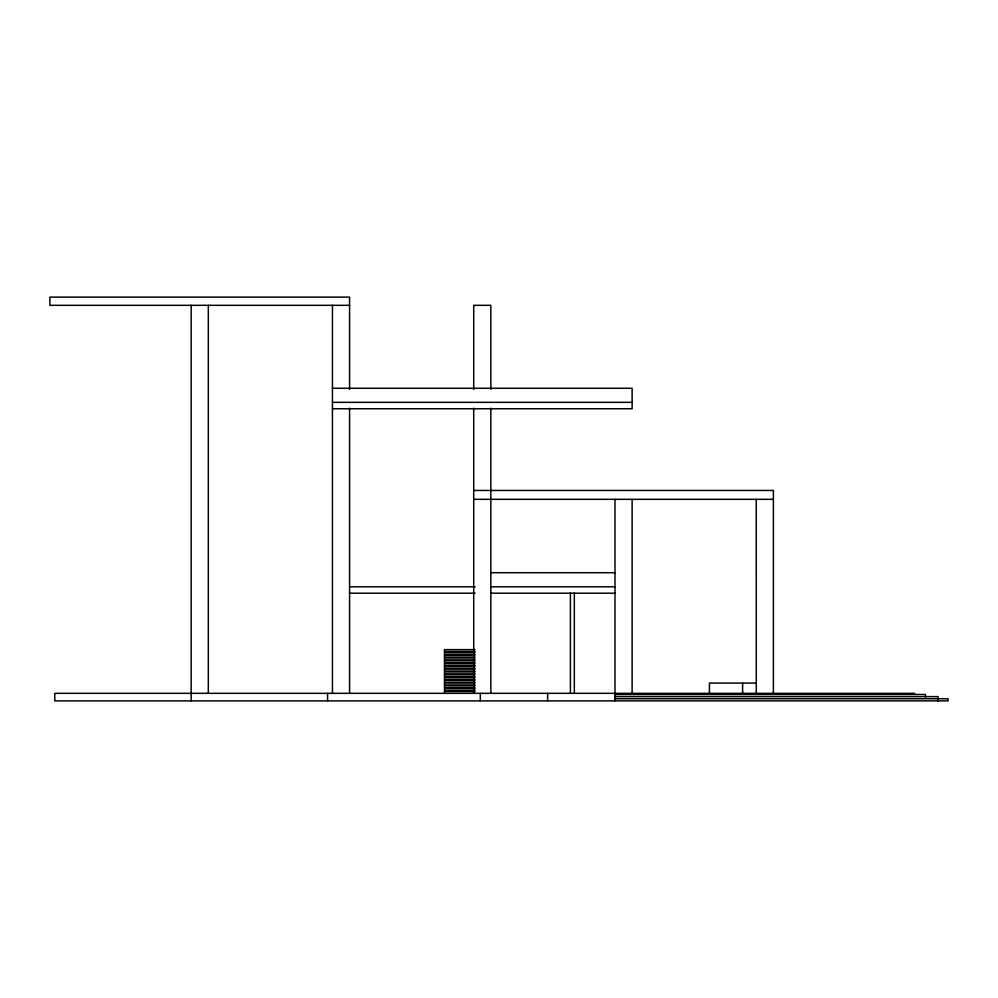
<?xml version="1.0" encoding="UTF-8"?>
<svg xmlns="http://www.w3.org/2000/svg" width="998" height="998" viewBox="0 0 998 998"><rect width="100%" height="100%" fill="white"/><g stroke="black" fill="none" stroke-linecap="round" stroke-linejoin="round"><path stroke-width="1.5" d="M349.574 305.313L49.9 305.313L49.9 297.117L349.574 297.117L349.574 389.457M332.446 388.272L632.121 388.272L632.121 408.756L332.446 408.756M332.446 402.344L632.121 402.344M473.713 490.455L773.388 490.455L773.388 693.336M473.713 499.324L773.388 499.324M490.841 572.715L614.98 572.715M349.5 586.787L475.085 586.787M490.791 586.787L615.03 586.787M349.5 593.199L475.085 593.199M490.592 593.199L615.03 593.199M474.986 649.636L444.447 649.636L444.447 651.494L474.986 651.494M474.986 652.43L444.447 652.43L444.447 654.289L474.986 654.289M474.986 655.212L444.447 655.212L444.447 657.071L474.986 657.071M474.986 658.006L444.447 658.006L444.447 659.865L474.986 659.865M474.986 660.788L444.447 660.788L444.447 662.66L474.986 662.66M474.986 663.583L444.447 663.583L444.447 665.441L474.986 665.441M474.986 666.377L444.447 666.377L444.447 668.236L474.986 668.236M474.986 669.159L444.447 669.159L444.447 671.018L474.986 671.018M474.986 671.953L444.447 671.953L444.447 673.812L474.986 673.812M474.986 674.748L444.447 674.748L444.447 676.607L474.986 676.607M474.986 677.53L444.447 677.53L444.447 679.389L474.986 679.389M474.986 680.324L444.447 680.324L444.447 682.183L474.986 682.183M756.284 683.081L709.428 683.081L709.428 693.336M474.986 683.106L444.447 683.106L444.447 684.965L474.986 684.965M474.986 685.9L444.447 685.9L444.447 687.759L474.986 687.759M474.986 688.695L444.447 688.695L444.447 690.554L474.986 690.554M474.986 691.477L444.447 691.477L444.447 693.336M914.655 693.336L54.765 693.336L54.765 700.883L948.1 700.883L948.1 698.75L614.98 698.75M614.98 694.471L925.433 694.471L925.433 697.041M614.98 696.616L938.145 696.616L938.145 700.883M756.247 499.324L756.284 693.336M742.624 683.081L742.624 693.336M632.121 499.324L632.121 693.336M614.98 499.324L614.98 700.883M574.324 592.962L574.324 693.336M570.419 592.962L570.419 693.336M547.653 693.336L547.653 700.883M490.841 389.457L490.841 305.313L473.713 305.313L473.713 389.457M490.841 408.157L490.841 693.336M480.325 693.336L480.325 700.883M473.713 408.157L473.713 693.336M349.574 408.157L349.574 693.336M332.446 305.313L332.446 693.336M327.581 693.336L327.581 700.883M208.308 305.313L208.308 693.336M191.167 305.313L191.167 700.883"/></g></svg>
